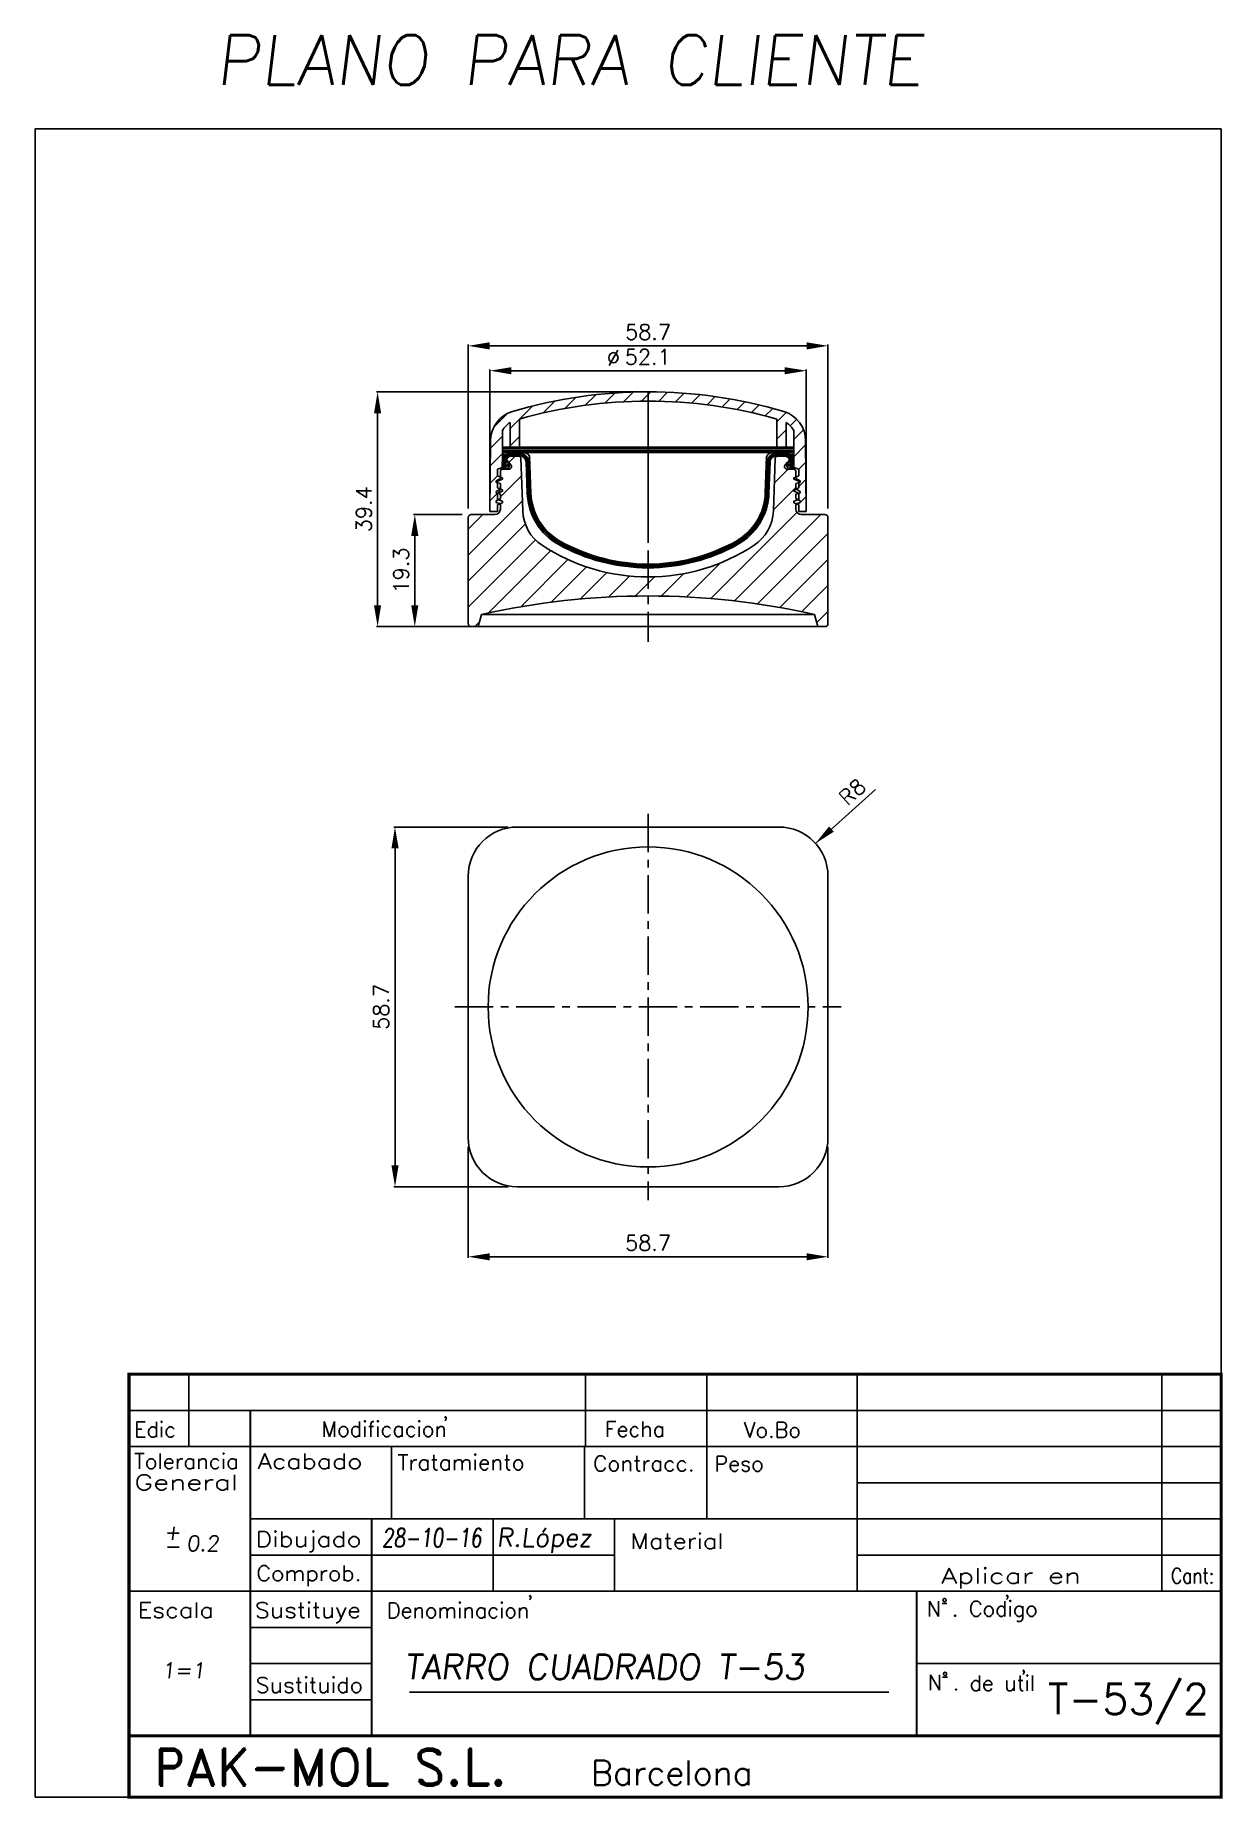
# Model space of a CAD drawing. Extents: x 317 to 511, y 225 to 513.
import ezdxf
from ezdxf.enums import TextEntityAlignment as Align

# ---------------------------------------------------------------- set-up
doc = ezdxf.new("R2010")
doc.units = 0
doc.header["$LTSCALE"] = 5
doc.header["$MEASUREMENT"] = 0
doc.linetypes.add('CENTRO', pattern=[2, 1.25, -0.25, 0.25, -0.25])
doc.linetypes.add('CONTINUA', pattern=[0])
doc.layers.get('0').update_dxf_attribs({"linetype": 'CONTINUA'})
doc.layers.get('DEFPOINTS').update_dxf_attribs({"linetype": 'CONTINUA'})
for name, color, linetype in [('2', 1, 'CONTINUA'), ('COT', 7, 'CONTINUA'), ('COTAS', 7, 'CONTINUA')]:
    doc.layers.add(name, color=color, linetype=linetype)
doc.styles.add('25', font='simplex', dxfattribs={"height": 2.5})
doc.styles.add('4', font='ROMANS', dxfattribs={"oblique": 7, "height": 4})
doc.styles.add('ROMAND', font='romand', dxfattribs={"height": 4})
doc.styles.add('ROMANS', font='romans', dxfattribs={"oblique": 7, "height": 2.5})
doc.dimstyles.get("Standard").update_dxf_attribs({"dimtxt": 0.18, "dimasz": 0.18, "dimexe": 0.18, "dimexo": 0.0625, "dimgap": 0.09, "dimtad": 0, "dimtih": 1, "dimtoh": 1, "dimdec": 4, "dimzin": 0, "dimtxsty": 'STANDARD', "dimcen": 0.09, "dimazin": 3, "dimtfac": 1, "dimtdec": 4, "dimtofl": 0, "dimtmove": 0, "dimatfit": 3, "dimtolj": 1, "dimtzin": 0})

# ---------------------------------------------------------------- blocks, each defined once
blk = doc.blocks.new('*D19')
at = {"layer": 'COTAS', "color": 0}
for p, q in [((391.4, 436.46), (391.4, 458.11)), ((394.9, 457.91), (439.5, 457.91)), ((443, 436.46), (443, 458.11))]:
    blk.add_line(p, q, dxfattribs=at)
for points in [[(394.9, 458.49), (394.9, 457.32), (391.4, 457.91)], [(439.5, 458.49), (439.5, 457.32), (443, 457.91)]]:
    blk.add_solid(points, dxfattribs=at)
at = {"layer": 'DEFPOINTS', "color": 0}
for p in [(443, 457.91), (391.4, 434.96), (443, 434.96)]:
    blk.add_point(p, dxfattribs=at)
at = {"layer": 'COTAS', "color": 0, "insert": (417.14, 460.16), "char_height": 2.5, "attachment_point": 5, "style": '25'}
blk.add_mtext('\\A1;52.1', dxfattribs=at)
blk = doc.blocks.new('*D20')
at = {"color": 0, "linetype": 'BYBLOCK'}
for p, q in [((387.85, 420.95), (387.85, 447.66)), ((391.35, 447.46), (443.05, 447.46)), ((446.55, 420.95), (446.55, 447.66))]:
    blk.add_line(p, q, dxfattribs=at)
for points in [[(391.35, 448.04), (391.35, 446.87), (387.85, 447.46)], [(443.05, 448.04), (443.05, 446.87), (446.55, 447.46)]]:
    blk.add_solid(points, dxfattribs=at)
at = {"layer": 'DEFPOINTS', "color": 0, "linetype": 'BYBLOCK'}
for p in [(446.55, 447.46), (387.85, 419.45), (446.55, 419.45)]:
    blk.add_point(p, dxfattribs=at)
at = {"color": 0, "linetype": 'BYBLOCK', "insert": (417.2, 449.71), "char_height": 2.5, "attachment_point": 5, "style": '25'}
blk.add_mtext('\\A1;58.7', dxfattribs=at)
blk = doc.blocks.new('*D23')
at = {"color": 0, "linetype": 'BYBLOCK'}
for p, q in [((394.35, 383.47), (375.71, 383.47)), ((375.91, 379.97), (375.91, 328.27)), ((394.35, 324.77), (375.71, 324.77))]:
    blk.add_line(p, q, dxfattribs=at)
for points in [[(375.33, 379.97), (376.5, 379.97), (375.91, 383.47)], [(375.33, 328.27), (376.5, 328.27), (375.91, 324.77)]]:
    blk.add_solid(points, dxfattribs=at)
at = {"layer": 'DEFPOINTS', "color": 0, "linetype": 'BYBLOCK'}
for p in [(395.85, 383.47), (375.91, 324.77), (395.85, 324.77)]:
    blk.add_point(p, dxfattribs=at)
at = {"color": 0, "linetype": 'BYBLOCK', "insert": (373.66, 354.12), "char_height": 2.5, "attachment_point": 5, "rotation": 90, "style": '25'}
blk.add_mtext('\\A1;58.7', dxfattribs=at)
blk = doc.blocks.new('*D24')
at = {"color": 0, "linetype": 'BYBLOCK'}
for p, q in [((387.85, 331.27), (387.85, 313.16)), ((446.55, 331.27), (446.55, 313.16)), ((391.35, 313.36), (443.05, 313.36))]:
    blk.add_line(p, q, dxfattribs=at)
for points in [[(391.35, 313.94), (391.35, 312.77), (387.85, 313.36)], [(443.05, 313.94), (443.05, 312.77), (446.55, 313.36)]]:
    blk.add_solid(points, dxfattribs=at)
at = {"layer": 'DEFPOINTS', "color": 0, "linetype": 'BYBLOCK'}
for p in [(387.85, 332.77), (446.55, 332.77), (446.55, 313.36)]:
    blk.add_point(p, dxfattribs=at)
at = {"color": 0, "linetype": 'BYBLOCK', "insert": (417.2, 315.61), "char_height": 2.5, "attachment_point": 5, "style": '25'}
blk.add_mtext('\\A1;58.7', dxfattribs=at)
blk = doc.blocks.new('*D25')
at = {"color": 0, "linetype": 'BYBLOCK'}
blk.add_line((454.33, 389.58), (444.52, 380.8), dxfattribs=at)
blk.add_solid([(446.73, 383.57), (447.51, 382.7), (444.52, 380.8)], dxfattribs=at)
at = {"layer": 'DEFPOINTS', "color": 0, "linetype": 'BYBLOCK'}
for p in [(444.52, 380.8), (438.55, 375.47)]:
    blk.add_point(p, dxfattribs=at)
at = {"color": 0, "linetype": 'BYBLOCK', "insert": (450.53, 389.2), "char_height": 2.5, "attachment_point": 5, "rotation": 41.8305, "style": '25'}
blk.add_mtext('\\A1;R8', dxfattribs=at)
blk = doc.blocks.new('*D38')
at = {"layer": 'COT', "color": 0}
for p, q in [((415.7, 454.46), (372.87, 454.46)), ((373.07, 450.96), (373.07, 419.66)), ((390.85, 416.16), (372.87, 416.16))]:
    blk.add_line(p, q, dxfattribs=at)
for points in [[(372.48, 450.96), (373.65, 450.96), (373.07, 454.46)], [(372.48, 419.66), (373.65, 419.66), (373.07, 416.16)]]:
    blk.add_solid(points, dxfattribs=at)
at = {"layer": 'DEFPOINTS', "color": 0}
for p in [(417.2, 454.46), (373.07, 416.16), (392.35, 416.16)]:
    blk.add_point(p, dxfattribs=at)
at = {"layer": 'COT', "color": 0, "insert": (370.82, 435.31), "char_height": 2.5, "attachment_point": 5, "rotation": 90, "style": '25'}
blk.add_mtext('\\A1;39.4', dxfattribs=at)
blk = doc.blocks.new('*D39')
at = {"layer": 'COT', "color": 0}
for p, q in [((386.85, 434.46), (378.94, 434.46)), ((379.14, 430.96), (379.14, 419.66)), ((392.1, 416.16), (378.94, 416.16))]:
    blk.add_line(p, q, dxfattribs=at)
for points in [[(378.55, 430.96), (379.72, 430.96), (379.14, 434.46)], [(378.55, 419.66), (379.72, 419.66), (379.14, 416.16)]]:
    blk.add_solid(points, dxfattribs=at)
at = {"layer": 'DEFPOINTS', "color": 0}
for p in [(388.35, 434.46), (379.14, 416.16), (393.6, 416.16)]:
    blk.add_point(p, dxfattribs=at)
at = {"layer": 'COT', "color": 0, "insert": (376.89, 425.31), "char_height": 2.5, "attachment_point": 5, "rotation": 90, "style": '25'}
blk.add_mtext('\\A1;19.3', dxfattribs=at)

msp = doc.modelspace()

# ---------------------------------------------------------------- hatches: boundary and pattern name
h = msp.add_hatch()
h.set_pattern_fill('_U', color=3, scale=2, angle=45, style=0, pattern_type=0)
h.set_pattern_definition([(45, (348.1325, 68.175), (-1.414214, 1.414214), [])])
h.paths.add_polyline_path([(395.0857, 451.2543, 0.33220543), (391.5052, 446.4601), (391.4048, 434.9601), (392.6319, 434.9601), (392.6319, 436.0546), (393.4319, 436.3398), (393.4319, 436.6054), (392.6319, 436.8906), (392.6319, 437.9535), (393.4319, 438.2387), (393.4319, 438.5043), (392.6319, 438.7895), (392.6319, 439.9056), (393.4319, 440.1909), (393.4319, 440.4564), (392.6319, 440.7416), (392.6319, 441.8578), (393.4319, 442.143), (393.4319, 448.1348, -0.13367521), (394.7048, 449.4615), (394.7048, 445.1601), (396.2048, 445.1601), (396.2048, 450.0178, -0.06971434), (417.2048, 452.9601), (417.2048, 454.4601, 0.07208847)])
h.paths.add_polyline_path([(438.2048, 450.0178), (438.2048, 445.1601), (439.7048, 445.1601), (439.7048, 449.4615, -0.13367521), (440.9777, 448.1348), (440.9777, 442.143), (441.7777, 441.8578), (441.7777, 440.7416), (440.9777, 440.4564), (440.9777, 440.1909), (441.7777, 439.9056), (441.7777, 438.7895), (440.9777, 438.5043), (440.9777, 438.2387), (441.7777, 437.9535), (441.7777, 436.8906), (440.9777, 436.6054), (440.9777, 436.3398), (441.7777, 436.0546), (441.7777, 434.9601), (443.0048, 434.9601), (442.9044, 446.4601, 0.33220543), (439.3239, 451.2543, 0.07208847), (417.2048, 454.4601), (417.2048, 452.9601, -0.06971434)])
at = {"layer": 'COTAS'}
h = msp.add_hatch(dxfattribs=at)
h.set_pattern_fill('_U', color=1, scale=3, angle=45, style=0, pattern_type=0)
h.set_pattern_definition([(45, (0, 14.5077), (-2.12132, 2.12132), [])])
h.paths.add_polyline_path([(446.5548, 433.9601, 0.41421356), (446.0548, 434.4601), (442.1851, 434.4601, -0.41421356), (441.3051, 435.3401), (441.3051, 436.2092), (442.0091, 436.405), (442.0091, 436.6704), (441.3051, 437.0662), (441.3051, 437.7682), (442.0091, 437.9639), (442.0091, 438.2294), (441.3051, 438.6251), (441.3051, 439.4959), (442.0091, 439.6916), (442.0091, 439.9571), (441.3051, 440.3528), (441.3051, 441.5405, 0.41421356), (441.0051, 441.8405), (439.9192, 441.8405, -0.63251588), (439.5785, 442.5589), (439.9259, 442.984), (440.2614, 443.3945, 0.35423724), (439.5727, 443.9524), (438.2548, 443.9524, 0.41421356), (437.9548, 443.6524), (437.654, 435.0401, -0.24327973), (434.5022, 429.4342, -0.14636052), (417.2048, 424.2601), (417.2048, 421.1601, -0.05505258), (444.3689, 418.1601), (444.9048, 416.1601), (446.0548, 416.1601, 0.41421356), (446.5548, 416.6601)])
h.paths.add_polyline_path([(417.2048, 421.1601), (417.2048, 424.2601, -0.14636052), (399.9074, 429.4342, -0.24327973), (396.7555, 435.0401), (396.4548, 443.6524, 0.41421356), (396.1548, 443.9524), (394.8368, 443.9524, 0.35423724), (394.1482, 443.3945), (394.5642, 442.8854), (394.831, 442.559, -0.63258634), (394.4904, 441.8405), (393.4044, 441.8405, 0.41421356), (393.1044, 441.5405), (393.1044, 440.3528), (392.4004, 439.9571), (392.4004, 439.6916), (393.1044, 439.4959), (393.1044, 438.6251), (392.4004, 438.2294), (392.4004, 437.9639), (393.1044, 437.7682), (393.1044, 437.0662), (392.4004, 436.6704), (392.4004, 436.405), (393.1044, 436.2092), (393.1044, 435.3401, -0.41421356), (392.2244, 434.4601), (388.3548, 434.4601, 0.41421356), (387.8548, 433.9601), (387.8548, 416.6601, 0.41421356), (388.3548, 416.1601), (389.5048, 416.1601), (390.0407, 418.1601, -0.05505258)])

# ---------------------------------------------------------------- linework, layer by layer
for p, q in [((510.7114, 497.3893), (317.2157, 497.3893)), ((317.2157, 225.1938), (317.2157, 497.3893)), ((510.7114, 225.1938), (510.7114, 497.3893)), ((378.2496, 242.3342), (456.4867, 242.3342)), ((510.7114, 225.1938), (317.2157, 225.1938))]:
    msp.add_line(p, q)
at = {"color": 3}
for p, q in [((394.7048, 445.1601), (394.7048, 449.4615)), ((396.2048, 445.1601), (396.2048, 450.0178)), ((438.2048, 445.1601), (438.2048, 450.0178)), ((439.7048, 445.1601), (439.7048, 449.4615)), ((392.6319, 441.8578), (393.4319, 442.143)), ((392.6319, 441.8578), (392.6319, 440.7416)), ((392.6319, 440.7416), (393.4319, 440.4564)), ((392.6319, 439.9056), (393.4319, 440.1909)), ((441.7777, 441.8578), (440.9777, 442.143)), ((441.7777, 440.7416), (440.9777, 440.4564)), ((441.7777, 439.9056), (440.9777, 440.1909)), ((441.7777, 441.8578), (441.7777, 440.7416)), ((392.6319, 438.7895), (393.4319, 438.5043)), ((392.6319, 437.9535), (393.4319, 438.2387)), ((441.7777, 438.7895), (440.9777, 438.5043)), ((441.7777, 437.9535), (440.9777, 438.2387)), ((392.6319, 436.8906), (393.4319, 436.6054)), ((392.6319, 436.0546), (393.4319, 436.3398)), ((441.7777, 436.8906), (440.9777, 436.6054)), ((441.7777, 436.0546), (440.9777, 436.3398))]:
    msp.add_line(p, q, dxfattribs=at)
at = {"color": 3, "linetype": 'CONTINUA'}
for p, q in [((391.5052, 446.4601), (391.4048, 434.9601)), ((393.4319, 448.1348), (393.4319, 442.143)), ((440.9777, 448.1348), (440.9777, 442.143)), ((442.9044, 446.4601), (443.0048, 434.9601)), ((396.2048, 445.1601), (394.7048, 445.1601)), ((438.2048, 445.1601), (439.7048, 445.1601)), ((393.4319, 440.4564), (393.4319, 440.1909)), ((440.9777, 440.4564), (440.9777, 440.1909)), ((392.6319, 439.9056), (392.6319, 438.7895)), ((392.6319, 437.9535), (392.6319, 436.8906)), ((393.4319, 438.5043), (393.4319, 438.2387)), ((440.9777, 438.5043), (440.9777, 438.2387)), ((441.7777, 439.9056), (441.7777, 438.7895)), ((441.7777, 437.9535), (441.7777, 436.8906)), ((392.6319, 434.9601), (391.4048, 434.9601)), ((392.6319, 436.0546), (392.6319, 434.9601)), ((393.4319, 436.6054), (393.4319, 436.3398)), ((440.9777, 436.6054), (440.9777, 436.3398)), ((441.7777, 436.0546), (441.7777, 434.9601)), ((441.7777, 434.9601), (443.0048, 434.9601))]:
    msp.add_line(p, q, dxfattribs=at)
at = {"linetype": 'CENTRO'}
for p, q in [((417.2048, 448.5982), (417.2048, 413.6815)), ((417.2048, 385.6311), (417.2048, 322.6034)), ((385.691, 354.1173), (448.7186, 354.1173))]:
    msp.add_line(p, q, dxfattribs=at)
at = {"color": 4, "linetype": 'CONTINUA'}
for p, q in [((393.4485, 444.3636), (393.4048, 441.8601)), ((393.6485, 444.3601), (393.6048, 441.8566)), ((417.2048, 444.5601), (393.6485, 444.5601)), ((393.8484, 444.3566), (393.8047, 441.8531)), ((394.0484, 444.3531), (394.0047, 441.8496)), ((394.1369, 443.6915), (394.1256, 443.0474)), ((396.3564, 444.3863), (394.1425, 444.3863)), ((396.3081, 444.1863), (394.18, 444.1863)), ((396.3063, 443.9863), (394.4368, 443.9863)), ((397.8754, 443.8996), (398.0829, 437.9571)), ((417.2048, 444.5601), (440.7611, 444.5601)), ((436.5342, 443.8996), (436.3267, 437.9571)), ((438.0532, 444.3863), (440.267, 444.3863)), ((438.1015, 444.1863), (440.2296, 444.1863)), ((438.1033, 443.9863), (439.9728, 443.9863)), ((440.2727, 443.6915), (440.284, 443.0474)), ((440.3612, 444.3531), (440.4049, 441.8496)), ((440.5612, 444.3566), (440.6049, 441.8531)), ((440.7611, 444.3601), (440.8048, 441.8566)), ((440.9611, 444.3636), (441.0048, 441.8601)), ((394.1061, 441.8601), (393.4048, 441.8601)), ((397.3057, 443.0212), (397.4833, 437.9361)), ((397.5056, 443.0281), (397.6832, 437.9431)), ((397.7055, 443.0351), (397.883, 437.9501)), ((436.7041, 443.0351), (436.5265, 437.9501)), ((436.904, 443.0281), (436.7264, 437.9431)), ((437.1039, 443.0212), (436.9263, 437.9361)), ((440.3035, 441.8601), (441.0048, 441.8601))]:
    msp.add_line(p, q, dxfattribs=at)
at = {"color": 4}
for p, q in [((417.2048, 445.4597), (393.5709, 445.4597)), ((417.2048, 445.1597), (393.5709, 445.1597)), ((417.2048, 444.8597), (393.5709, 444.8597)), ((417.2048, 444.5597), (393.5709, 444.5597)), ((417.2048, 445.4597), (440.8387, 445.4597)), ((417.2048, 445.1597), (440.8387, 445.1597)), ((417.2048, 444.8597), (440.8387, 444.8597)), ((417.2048, 444.5597), (440.8387, 444.5597)), ((465.1704, 256.779), (465.9583, 256.779)), ((465.2559, 244.7486), (466.0438, 244.7486))]:
    msp.add_line(p, q, dxfattribs=at)
at = {"color": 1, "linetype": 'CONTINUA'}
for p, q in [((394.5642, 442.8854), (394.1482, 443.3945)), ((396.1548, 443.9524), (394.8368, 443.9524)), ((396.4548, 443.6524), (396.7555, 435.0401)), ((437.9548, 443.6524), (437.654, 435.0401)), ((438.2548, 443.9524), (439.5727, 443.9524)), ((439.8454, 442.8854), (440.2614, 443.3945)), ((393.1044, 441.5405), (393.1044, 440.3528)), ((441.3051, 441.5405), (441.3051, 440.3528)), ((392.4004, 439.9571), (392.4004, 439.6916)), ((392.4004, 438.2294), (392.4004, 437.9639)), ((393.1044, 439.4959), (393.1044, 438.6251)), ((441.3051, 439.4959), (441.3051, 438.6251)), ((442.0091, 439.9571), (442.0091, 439.6916)), ((442.0091, 438.2294), (442.0091, 437.9639)), ((388.3548, 434.4601), (392.2244, 434.4601)), ((392.4004, 436.6704), (392.4004, 436.405)), ((442.0091, 436.6704), (442.0091, 436.405)), ((446.0548, 434.4601), (442.1851, 434.4601)), ((387.8548, 433.9601), (387.8548, 416.6601)), ((446.5548, 433.9601), (446.5548, 416.6601)), ((390.0407, 418.1601), (389.5048, 416.1601)), ((444.3689, 418.1601), (444.9048, 416.1601)), ((388.3548, 416.1601), (417.2048, 416.1601)), ((446.0548, 416.1601), (417.2048, 416.1601)), ((395.8548, 383.4673), (438.5548, 383.4673)), ((387.8548, 332.7673), (387.8548, 375.4673)), ((446.5548, 332.7673), (446.5548, 375.4673)), ((395.8548, 324.7673), (438.5548, 324.7673))]:
    msp.add_line(p, q, dxfattribs=at)
at = {"color": 1}
for p, q in [((393.1044, 440.3528), (392.4004, 439.9571)), ((394.4904, 441.8405), (393.4044, 441.8405)), ((394.8311, 442.5589), (394.4837, 442.984)), ((439.5785, 442.5589), (439.9259, 442.984)), ((439.9192, 441.8405), (441.0051, 441.8405)), ((441.3051, 440.3528), (442.0091, 439.9571)), ((393.1044, 439.4959), (392.4004, 439.6916)), ((393.1044, 438.6251), (392.4004, 438.2294)), ((393.1044, 437.7682), (392.4004, 437.9639)), ((393.1044, 437.7682), (393.1044, 437.0662)), ((441.3051, 439.4959), (442.0091, 439.6916)), ((441.3051, 438.6251), (442.0091, 438.2294)), ((441.3051, 437.7682), (442.0091, 437.9639)), ((441.3051, 437.7682), (441.3051, 437.0662)), ((393.1044, 437.0662), (392.4004, 436.6704)), ((393.1044, 436.2092), (392.4004, 436.405)), ((393.1044, 436.2092), (393.1044, 435.3401)), ((441.3051, 437.0662), (442.0091, 436.6704)), ((441.3051, 436.2092), (442.0091, 436.405)), ((441.3051, 436.2092), (441.3051, 435.3401)), ((390.0407, 418.1601), (417.2048, 418.1601)), ((444.3689, 418.1601), (417.2048, 418.1601))]:
    msp.add_line(p, q, dxfattribs=at)
at = {"color": 7}
for p, q in [((510.7114, 294.1938), (332.5114, 294.1938)), ((510.7114, 294.1938), (332.5114, 294.1938)), ((332.5114, 294.1938), (332.5114, 225.1938)), ((342.2852, 294.1938), (342.2852, 282.3938)), ((407.0114, 294.1938), (407.0114, 282.3938)), ((426.8114, 294.1938), (426.8114, 282.3938)), ((451.3114, 294.1938), (451.3114, 258.7938)), ((501.0114, 294.1938), (501.0114, 258.7938)), ((510.7114, 294.1938), (510.7114, 226.1938)), ((510.7114, 288.2938), (332.5114, 288.2938)), ((352.3114, 288.2938), (352.3114, 235.1938)), ((510.7114, 282.3938), (332.5114, 282.3938)), ((375.3114, 282.3938), (375.3114, 270.5938)), ((406.8114, 282.3938), (406.8114, 270.5938)), ((426.8114, 282.3938), (426.8114, 270.5938)), ((510.7114, 276.4938), (451.3114, 276.4938)), ((510.7114, 270.5938), (352.3114, 270.5938)), ((372.1114, 270.5938), (372.1114, 235.1938)), ((391.9114, 270.5938), (391.9114, 258.7938)), ((411.7114, 270.5938), (411.7114, 258.7938)), ((411.7114, 264.6938), (352.3114, 264.6938)), ((510.7114, 264.6938), (451.3114, 264.6938)), ((510.7114, 258.7938), (332.5114, 258.7938)), ((461.0114, 258.7938), (461.0114, 235.1938)), ((372.1114, 252.8938), (352.3114, 252.8938)), ((372.1114, 246.9938), (352.3114, 246.9938)), ((510.7114, 246.9938), (461.0114, 246.9938)), ((372.1114, 241.0938), (352.3114, 241.0938)), ((510.7114, 235.1938), (332.5114, 235.1938)), ((510.7114, 225.1938), (332.5114, 225.1938))]:
    msp.add_line(p, q, dxfattribs=at)
for points, const_width in [([(332.5114, 294.1938), (332.5114, 225.1938), (510.7114, 225.1938), (510.7114, 246.9938), (510.7114, 294.1938), (332.5114, 294.1938)], 0.5), ([(451.3114, 258.7938), (451.3114, 294.1938)], 0.3), ([(352.3114, 235.1938), (352.3114, 288.2938)], 0.3), ([(332.5114, 282.3938), (451.3114, 282.3938)], 0.3), ([(372.1114, 235.1938), (372.1114, 270.5938)], 0.3), ([(510.7114, 258.7938), (332.5114, 258.7938)], 0.3), ([(461.0114, 235.1938), (461.0114, 258.7938)], 0.3), ([(332.5114, 235.1938), (510.7114, 235.1938)], 0.5)]:
    msp.add_lwpolyline(points, dxfattribs=dict(const_width=const_width))
at = {"color": 4}
for centre in [(465.5831, 257.342), (465.6686, 245.3116)]:
    msp.add_circle(centre, 0.2706, dxfattribs=at)
at = {"color": 3}
for centre, radius, start, end in [((417.2048, 376.5476), 77.9125, 73.50707, 106.49293), ((417.2048, 376.5476), 76.4125, 74.048459, 105.951541), ((396.5052, 446.4601), 5, 106.49293, 180), ((396.5052, 446.4601), 3.5, 120.956721, 151.412275), ((437.9044, 446.4601), 5, 0, 73.50707), ((437.9044, 446.4601), 3.5, 28.587725, 59.043279)]:
    msp.add_arc(centre, radius, start, end, dxfattribs=at)
at = {"color": 4, "linetype": 'CONTINUA'}
for centre, radius, start, end in [((393.6485, 444.3601), 0.2, 90, 179), ((394.4368, 443.6863), 0.3, 90, 179), ((396.3063, 442.9863), 1, 2, 90), ((396.3081, 442.9363), 1.25, 2, 90), ((396.3564, 442.9863), 1.4, 2, 90), ((396.9348, 443.5601), 1, 2, 90), ((437.4748, 443.5601), 1, 90, 178), ((438.0532, 442.9863), 1.4, 90, 178), ((438.1015, 442.9363), 1.25, 90, 178), ((438.1033, 442.9863), 1, 90, 178), ((439.9728, 443.6863), 0.3, 1, 90), ((440.7611, 444.3601), 0.2, 1, 90)]:
    msp.add_arc(centre, radius, start, end, dxfattribs=at)
at = {"color": 1, "linetype": 'CONTINUA'}
for centre, radius, start, end in [((394.8368, 443.2484), 0.704, 90, 168.448438), ((439.5727, 443.2484), 0.704, 11.551562, 90), ((388.3548, 433.9601), 0.5, 90, 180), ((446.0548, 433.9601), 0.5, 0, 90), ((388.3548, 416.6601), 0.5, 180, 270), ((446.0548, 416.6601), 0.5, 270, 0), ((395.8548, 375.4673), 8, 90, 180), ((438.5548, 375.4673), 8, 360, 90), ((395.8548, 332.7673), 8, 180, 270), ((438.5548, 332.7673), 8, 270, 0)]:
    msp.add_arc(centre, radius, start, end, dxfattribs=at)
at = {"color": 1}
for centre, radius, start, end in [((396.1548, 443.6524), 0.3, 0, 90), ((438.2548, 443.6524), 0.3, 90, 180), ((393.4044, 441.5405), 0.3, 90, 180), ((394.4904, 442.2805), 0.44, 270, 39.256012), ((439.9192, 442.2805), 0.44, 140.743988, 270), ((441.0051, 441.5405), 0.3, 360, 90), ((392.2244, 435.3401), 0.88, 270, 360), ((442.1851, 435.3401), 0.88, 180, 270)]:
    msp.add_arc(centre, radius, start, end, dxfattribs=at)
at = {"layer": '2', "color": 4}
for p, q in [((394.3771, 442.8843), (394.1256, 443.0474)), ((440.0324, 442.8843), (440.284, 443.0474)), ((394.1061, 441.8601), (394.387, 442.0518)), ((440.3035, 441.8601), (440.0226, 442.0518))]:
    msp.add_line(p, q, dxfattribs=at)
for centre, radius, start, end in [((394.1051, 442.4648), 0.1, 304.315271, 57.035369), ((394.1051, 442.4648), 0.3, 304.315271, 57.035369), ((394.1051, 442.4648), 0.5, 304.315271, 57.035369), ((440.3045, 442.4648), 0.5, 122.964631, 235.684729), ((440.3045, 442.4648), 0.3, 122.964631, 235.684729), ((440.3045, 442.4648), 0.1, 122.964631, 235.684729)]:
    msp.add_arc(centre, radius, start, end, dxfattribs=at)
at = {"layer": 'COT'}
for p, q in [((417.2048, 454.4601), (417.2048, 430.5953)), ((417.2048, 434.9601), (417.2048, 433.9601))]:
    msp.add_line(p, q, dxfattribs=at)
at = {"layer": 'COTAS', "color": 1}
msp.add_circle((417.2048, 354.1173), 26.1, dxfattribs=at)
at = {"layer": 'COTAS', "color": 4}
for centre, radius, start, end in [((407.4772, 438.2851), 10, 182, 240.897094), ((407.4772, 438.2851), 9.8, 182, 240.897094), ((407.4772, 438.2851), 9.6, 182, 240.897094), ((407.4772, 438.2851), 9.4, 182, 240.897094), ((426.9324, 438.2851), 9.4, 299.102906, 358), ((426.9324, 438.2851), 9.6, 299.102906, 358), ((426.9324, 438.2851), 9.8, 299.102906, 358), ((426.9324, 438.2851), 10, 299.102906, 358), ((417.2048, 455.7601), 30, 240.897094, 270), ((417.2048, 455.7601), 29.8, 240.897094, 270), ((417.2048, 455.7601), 29.6, 240.897094, 270), ((417.2048, 455.7601), 29.4, 240.897094, 270), ((417.2048, 455.7601), 29.4, 270, 299.102906), ((417.2048, 455.7601), 29.6, 270, 299.102906), ((417.2048, 455.7601), 29.8, 270, 299.102906), ((417.2048, 455.7601), 30, 270, 299.102906)]:
    msp.add_arc(centre, radius, start, end, dxfattribs=at)
at = {"layer": 'COTAS', "color": 1}
for centre, radius, start, end in [((403.7513, 435.2844), 7, 182, 236.693123), ((430.6583, 435.2844), 7, 303.306877, 358), ((417.2048, 455.7601), 31.5, 236.693123, 270), ((417.2048, 455.7601), 31.5, 270, 303.306877)]:
    msp.add_arc(centre, radius, start, end, dxfattribs=at)
at = {"layer": 'COTAS', "color": 1, "linetype": 'CONTINUA'}
for start, end in [(90, 102.604398), (77.395602, 90)]:
    msp.add_arc((417.2048, 296.6787), 124.4814, start, end, dxfattribs=at)
at = {"layer": 'DEFPOINTS', "color": 0, "linetype": 'BYBLOCK'}
for p in [(417.2048, 446.0851), (417.2048, 446.0851), (417.2048, 446.0851), (417.2048, 446.0851), (417.2048, 445.7667), (417.2048, 445.7667), (417.2048, 445.7667), (417.2048, 445.7667), (417.2048, 444.8881), (417.2048, 444.8881), (417.2048, 444.8881), (417.2048, 444.8881), (417.2048, 444.1366), (417.2048, 444.1366), (417.2048, 444.1366), (417.2048, 444.1366), (417.2048, 444.1366), (417.2048, 444.1366), (417.2048, 444.1366), (417.2048, 444.1366), (417.2048, 443.3992), (417.2048, 443.3992), (417.2048, 443.3992), (417.2048, 443.3992), (417.2048, 443.3992), (417.2048, 443.3992), (417.2048, 443.3992), (417.2048, 443.3992), (417.2048, 443.3992), (417.2048, 443.3992), (417.2048, 443.3992), (417.2048, 443.3992), (417.2048, 443.3992), (417.2048, 443.3992), (417.2048, 443.3992), (417.2048, 443.3992), (417.2048, 443.3921), (417.2048, 443.3921), (417.2048, 443.3921), (417.2048, 443.3921)]:
    msp.add_point(p, dxfattribs=at)
at = {"layer": 'DEFPOINTS', "color": 1, "linetype": 'BYBLOCK'}
for p in [(396.4548, 443.6524), (437.9548, 443.6524)]:
    msp.add_point(p, dxfattribs=at)

# ---------------------------------------------------------------- texts
at = {"color": 1, "style": '4', "oblique": 7}
msp.add_text('PLANO PARA CLIENTE', height=8.105605, dxfattribs=at).set_placement((346.6297, 504.5293))
at = {"style": '25'}
for s, height, p in [('%%C', 2.5, (410.473, 458.7796)), ('T-53/2', 4.95, (482.4066, 238.7432))]:
    msp.add_text(s, height=height, dxfattribs=at).set_placement(p)
at = {"color": 4}
for s, height, style, p in [('Edic', 2.5, 'ROMANS', (333.3341, 283.9242)), ('Modificacion', 2.5, 'ROMANS', (363.9116, 284.0094)), ("'", 2.5, '25', (383.6069, 284.7946)), ('Fecha', 2.5, 'ROMANS', (410.1378, 283.9807)), ('Vo.Bo', 2.5, 'ROMANS', (432.814, 283.8662)), ('Peso', 2.5, 'ROMANS', (428.0343, 278.3542)), ('Denominacion', 2.5, 'ROMANS', (374.5822, 254.4219)), ("'", 2.5, '25', (397.4036, 255.6173)), ('N . Codigo', 2.5, 'ROMANS', (462.6825, 254.6917)), ("'", 2.5, '25', (475.2334, 255.6537)), ('N .', 2.5, 'ROMANS', (462.8386, 242.641)), ('de util', 2.5, 'ROMANS', (469.6414, 242.5471)), ("'", 2.5, '25', (477.9202, 243.4228)), ('PAK-MOL S.L.', 6, 'ROMAND', (336.586, 227.0979)), ('Barcelona', 4, '4', (407.8707, 227.1568))]:
    msp.add_text(s, height=height, dxfattribs=dict(at, style=style)).set_placement(p)
at = {"color": 4, "style": 'ROMANS'}
for s, width, p, p2 in [('Tolerancia', 0.940146, (333.3305, 278.7494), (350.4546, 278.7494)), ('Acabado', 1.121612, (353.5043, 278.7494), (370.5955, 278.7494)), ('Tratamiento', 0.957353, (376.3258, 278.5668), (397.0684, 278.5668)), ('Contracc.', 0.959177, (408.2345, 278.3806), (424.7917, 278.3806)), ('General', 1.270843, (333.3777, 275.3064), (350.3223, 275.3064)), ('Dibujado', 1.108803, (353.1711, 266.0367), (370.4632, 266.0367)), ('Material', 1.090532, (414.3457, 265.7212), (429.5353, 265.7212)), ('Comprob.', 0.987886, (353.2928, 260.4748), (370.4632, 260.4748)), ('Aplicar en', 1.221721, (465.0191, 260.0619), (487.8536, 260.0619)), ('Cant:', 0.770947, (502.5226, 260.0619), (509.5896, 260.0619)), ('Escala', 1.088591, (333.9333, 254.4594), (346.3743, 254.4594)), ('Sustituye', 1.051982, (353.0495, 254.4594), (370.3321, 254.4594)), ('Sustituido', 0.979997, (353.1711, 242.2449), (370.6711, 242.2449))]:
    msp.add_text(s, height=2.5, dxfattribs=dict(at, width=width)).set_placement(p, p2, align=Align.FIT)
at = {"oblique": 7}
for s, height, style, p in [('+', 2.5, 'ROMANS', (338.2181, 267.1798)), ('0.2', 2.5, 'ROMANS', (341.8781, 265.3486)), ('R.López', 3, 'ROMANS', (392.4939, 266.0735)), ('-', 2.5, 'ROMANS', (338.2181, 264.9022)), ('TARRO CUADRADO T-53', 4.052803, '4', (377.4377, 244.4451)), ('1=1', 2.5, 'ROMANS', (337.8586, 244.6329))]:
    msp.add_text(s, height=height, dxfattribs=dict(at, style=style)).set_placement(p)
at = {"style": 'ROMANS', "oblique": 7, "width": 0.672745}
msp.add_text('28-10-16', height=3, dxfattribs=at).set_placement((373.7997, 266.0249), (390.0417, 266.0249), align=Align.FIT)

# ---------------------------------------------------------------- dimensions: what is measured, and where the dimension line sits
at = {"layer": 'COT'}
for base, p1, p2, text, picture, middle in [((373.0664, 416.1601), (417.2048, 454.4601), (392.35, 416.1601), '39.4', '*D38', (370.8164, 435.3101)), ((379.1372, 416.1601), (388.3548, 434.4601), (393.5999, 416.1601), '19.3', '*D39', (376.8872, 425.3101))]:
    dim = msp.add_linear_dim(base=base, p1=p1, p2=p2, angle=90, text=text, dimstyle='STANDARD', override={"dimtxt": 1, "dimasz": 3.5, "dimexe": 0.2, "dimexo": 1.5, "dimgap": 1, "dimtad": 1, "dimtih": 0, "dimtoh": 0, "dimdec": 3, "dimzin": 8, "dimtxsty": '25', "dimcen": 0, "dimtdec": 3, "dimtzin": 8}, dxfattribs=at)
    dim.commit()
    dim.dimension.update_dxf_attribs({"geometry": picture, "text_midpoint": middle})
at = {"layer": 'COTAS'}
dim = msp.add_linear_dim(base=(446.5548, 461.9642), p1=(387.8548, 433.9601), p2=(446.5548, 433.9601), dimstyle='STANDARD', override={"dimtxt": 1, "dimasz": 3.5, "dimexe": 0.2, "dimexo": 1.5, "dimgap": 1, "dimtad": 1, "dimtih": 0, "dimtoh": 0, "dimdec": 3, "dimzin": 8, "dimtxsty": '25', "dimcen": 0, "dimtdec": 3, "dimtzin": 8}, dxfattribs=at)
dim.commit()
dim.dimension.update_dxf_attribs({"geometry": '*D20', "text_midpoint": (417.2048, 464.2142), "insert": (0, 14.5077)})
dim = msp.add_linear_dim(base=(443.0048, 457.9065), p1=(391.4048, 434.9601), p2=(443.0048, 434.9601), text='52.1', dimstyle='STANDARD', override={"dimtxt": 1, "dimasz": 3.5, "dimexe": 0.2, "dimexo": 1.5, "dimgap": 1, "dimtad": 1, "dimtih": 0, "dimtoh": 0, "dimdec": 3, "dimzin": 8, "dimtxsty": '25', "dimcen": 0, "dimtdec": 3, "dimtzin": 8}, dxfattribs=at)
dim.commit()
dim.dimension.update_dxf_attribs({"geometry": '*D19', "text_midpoint": (417.1354, 457.9065), "dimtype": 160})
dim = msp.add_radius_dim(center=(438.5548, 375.4673), mpoint=(444.5158, 380.8027), dimstyle='STANDARD', override={"dimtxt": 1, "dimasz": 3.5, "dimexe": 0.2, "dimexo": 1.5, "dimgap": 1, "dimtad": 1, "dimtih": 0, "dimtoh": 0, "dimdec": 3, "dimzin": 8, "dimtxsty": '25', "dimcen": 0, "dimtdec": 3, "dimtzin": 8}, dxfattribs=at)
dim.commit()
dim.dimension.update_dxf_attribs({"geometry": '*D25', "text_midpoint": (452.0291, 387.5276), "dimtype": 164})
dim = msp.add_linear_dim(base=(375.9127, 324.7673), p1=(395.8548, 383.4673), p2=(395.8548, 324.7673), angle=90, dimstyle='STANDARD', override={"dimtxt": 1, "dimasz": 3.5, "dimexe": 0.2, "dimexo": 1.5, "dimgap": 1, "dimtad": 1, "dimtih": 0, "dimtoh": 0, "dimdec": 3, "dimzin": 8, "dimtxsty": '25', "dimcen": 0, "dimtdec": 3, "dimtzin": 8}, dxfattribs=at)
dim.commit()
dim.dimension.update_dxf_attribs({"geometry": '*D23', "text_midpoint": (373.6627, 354.1173)})
dim = msp.add_linear_dim(base=(446.5548, 313.3551), p1=(387.8548, 332.7673), p2=(446.5548, 332.7673), dimstyle='STANDARD', override={"dimtxt": 1, "dimasz": 3.5, "dimexe": 0.2, "dimexo": 1.5, "dimgap": 1, "dimtad": 1, "dimtih": 0, "dimtoh": 0, "dimdec": 3, "dimzin": 8, "dimtxsty": '25', "dimcen": 0, "dimtdec": 3, "dimtzin": 8}, dxfattribs=at)
dim.commit()
dim.dimension.update_dxf_attribs({"geometry": '*D24', "text_midpoint": (417.2048, 315.6051)})

doc.saveas('drawing.dxf')
